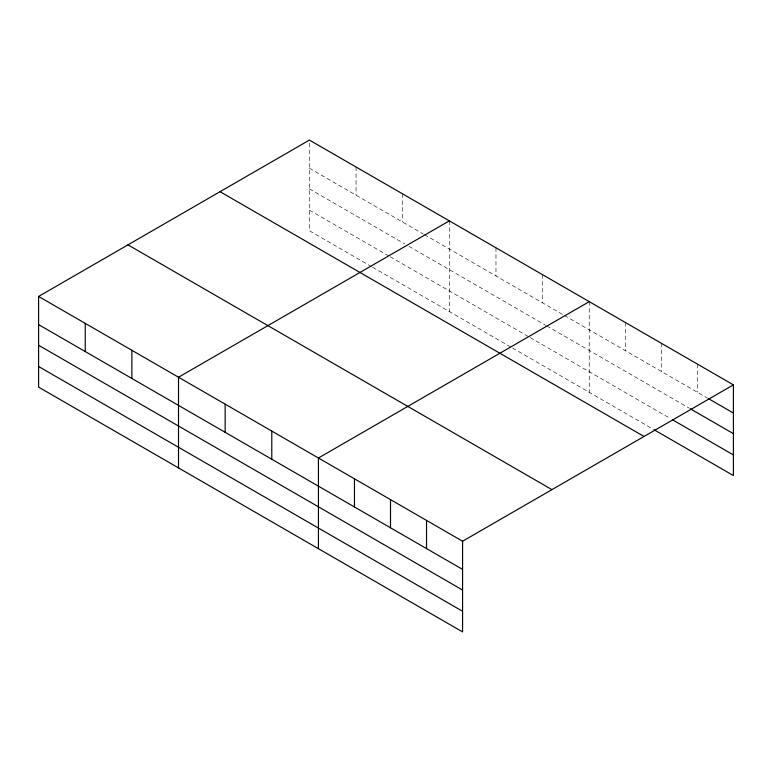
<?xml version="1.0" encoding="UTF-8"?>
<svg xmlns="http://www.w3.org/2000/svg" width="772" height="772" viewBox="0 0 772 772"><rect width="100%" height="100%" fill="white"/><g stroke="black" fill="none" stroke-linecap="round" stroke-linejoin="round"><path stroke-width="0.58" stroke-dasharray="3.86 2.9" d="M309.418 168.257L423.423 234.08M424.465 234.678L563.338 314.851M564.371 315.449L707.654 398.178M309.418 188.889L404.769 243.933M408.919 246.326L545.717 325.311M546.759 325.909L689.126 408.108M309.418 210.138L389.223 256.217M390.256 256.815L529.138 336.997M530.171 337.596L670.588 418.665M371.602 266.678L309.418 230.77L309.418 140.089M372.644 267.276L511.518 347.448M512.55 348.047L653.083 429.184M697.357 364.066L697.357 392.234M661.324 343.26L661.324 371.428M625.281 322.455L625.281 350.623M589.248 301.649L589.248 392.33M542.61 274.716L542.61 302.885M495.971 247.793L495.971 275.961M449.333 220.869L449.333 311.55M402.695 193.946L402.695 222.104M356.056 167.013L356.056 195.181"/><path stroke-width="1.16" d="M38.6 296.448L462.582 541.23L462.582 631.911L38.6 387.129L38.6 296.448L309.418 140.089L733.4 384.871L733.4 475.552L654.116 429.782M449.333 220.869L178.515 377.228L178.515 467.909M589.248 301.649L318.431 457.999L318.431 548.689M462.582 541.23L733.4 384.871M708.686 398.767L733.4 413.039M690.158 408.697L733.4 433.671M672.653 419.852L733.4 454.92M220.049 191.688L644.031 436.469M127.969 244.849L551.951 489.631M38.6 324.616L462.582 569.398M38.6 345.248L462.582 590.03M38.6 366.497L462.582 611.279M426.54 520.424L426.54 548.593M390.507 499.619L390.507 527.787M354.464 478.814L354.464 506.972M271.792 431.075L271.792 459.243M225.154 404.152L225.154 432.32M131.877 350.295L131.877 378.463M85.238 323.372L85.238 351.54"/></g></svg>
